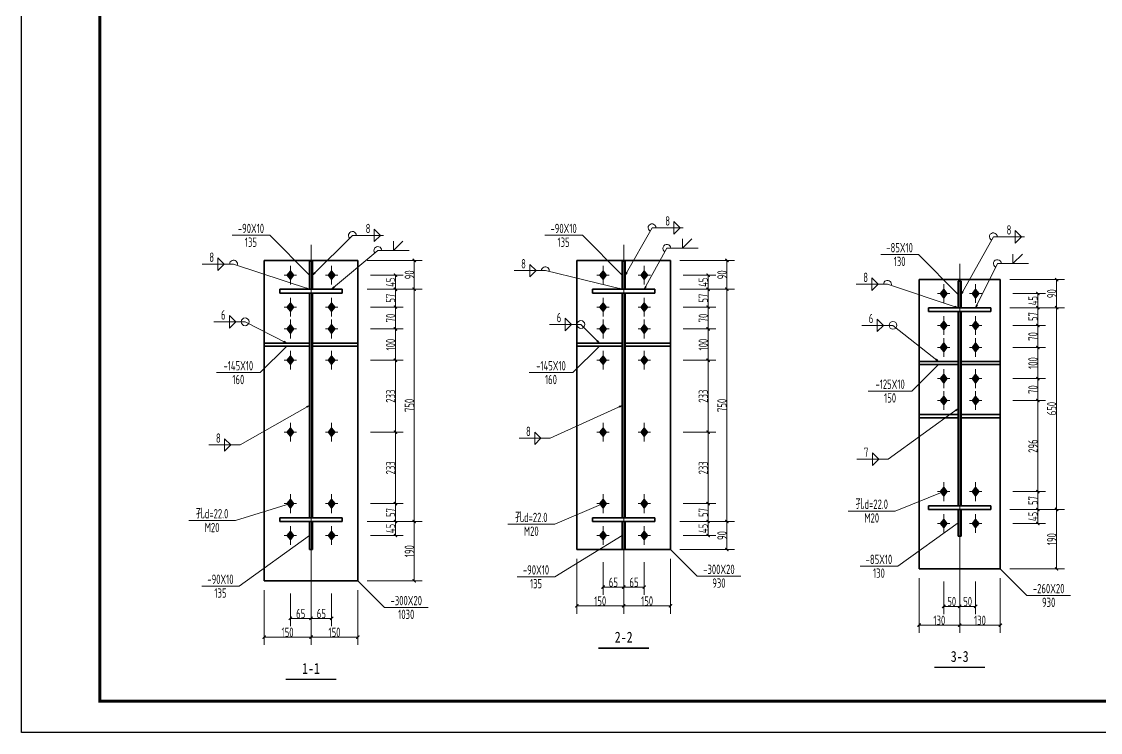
# Model space of a CAD drawing. Extents: x 2303022 to 2899168, y 17226141 to 18257813.
# Drawn here: x 2536210 to 2570717, y 17264101 to 17286835 of the extents above; entities that cross this region are included whole.
import ezdxf
from ezdxf.enums import TextEntityAlignment as Align

# ---------------------------------------------------------------- set-up
doc = ezdxf.new("R2010")
doc.units = 0
doc.header["$LTSCALE"] = 1000
doc.header["$MEASUREMENT"] = 0
doc.linetypes.add('线型6', pattern=[8.75, 5, -1.25, 1.25, -1.25])
for name, color, linetype, lineweight in [('10', 7, 'Continuous', 35), ('20', 2, 'Continuous', 35), ('尺寸标注', 9, 'Continuous', 18), ('焊缝标注', 9, 'Continuous', 18), ('螺栓孔标注', 9, 'Continuous', 18), ('钢板标注', 9, 'Continuous', 18)]:
    doc.layers.add(name, color=color, linetype=linetype, lineweight=lineweight)
doc.layers.add('3T_WOOD', color=21, linetype='Continuous')
doc.layers.add('TK', color=4, linetype='Continuous')
doc.styles.add('FromPkpm', font='Pkpmeng', dxfattribs={"width": 0.7, "bigfont": 'hztxt'})
doc.styles.add('宋体', font='', dxfattribs={"width": 0.8})
doc.styles.get('宋体').set_extended_font_data('SimSun')

# ---------------------------------------------------------------- blocks, each defined once
blk = doc.blocks.new('_ArchTick')
at = {"color": 0, "linetype": 'ByBlock', "const_width": 0.4}
blk.add_lwpolyline([(-0.5, -0.5), (0.5, 0.5)], dxfattribs=at)
blk = doc.blocks.new('GeYuanFrame_52402328', base_point=(20.09, 4.53))
at = {"layer": 'TK'}
blk.add_lwpolyline([(20.09, 4.53), (20.09, 598.53), (1491.09, 598.53), (1491.09, 4.53)], close=True, dxfattribs=at)
at = {"layer": 'TK', "const_width": 1}
blk.add_lwpolyline([(45.09, 588.53), (1481.09, 588.53), (1481.09, 14.53), (45.09, 14.53)], close=True, dxfattribs=at)

msp = doc.modelspace()

# ---------------------------------------------------------------- hatches: boundary and pattern name
at = {"layer": '10'}
for points in [[(2544808, 17278854.5), (2544708, 17278724.5), (2544808, 17278594.5), (2544908, 17278724.5)], [(2546128, 17278854.5), (2546028, 17278724.5), (2546128, 17278594.5), (2546228, 17278724.5)], [(2554808, 17278854.5), (2554708, 17278724.5), (2554808, 17278594.5), (2554908, 17278724.5)], [(2556128, 17278854.5), (2556028, 17278724.5), (2556128, 17278594.5), (2556228, 17278724.5)], [(2565705.2, 17278264.8), (2565605.2, 17278134.8), (2565705.2, 17278004.8), (2565805.2, 17278134.8)], [(2566725.2, 17278264.8), (2566625.2, 17278134.8), (2566725.2, 17278004.8), (2566825.2, 17278134.8)], [(2544808, 17277834.5), (2544708, 17277704.5), (2544808, 17277574.5), (2544908, 17277704.5)], [(2546128, 17277834.5), (2546028, 17277704.5), (2546128, 17277574.5), (2546228, 17277704.5)], [(2554808, 17277834.5), (2554708, 17277704.5), (2554808, 17277574.5), (2554908, 17277704.5)], [(2556128, 17277834.5), (2556028, 17277704.5), (2556128, 17277574.5), (2556228, 17277704.5)], [(2544808, 17277134.5), (2544708, 17277004.5), (2544808, 17276874.5), (2544908, 17277004.5)], [(2546128, 17277134.5), (2546028, 17277004.5), (2546128, 17276874.5), (2546228, 17277004.5)], [(2554808, 17277134.5), (2554708, 17277004.5), (2554808, 17276874.5), (2554908, 17277004.5)], [(2556128, 17277134.5), (2556028, 17277004.5), (2556128, 17276874.5), (2556228, 17277004.5)], [(2565705.2, 17277244.8), (2565605.2, 17277114.8), (2565705.2, 17276984.8), (2565805.2, 17277114.8)], [(2566725.2, 17277244.8), (2566625.2, 17277114.8), (2566725.2, 17276984.8), (2566825.2, 17277114.8)], [(2565705.2, 17276544.8), (2565605.2, 17276414.8), (2565705.2, 17276284.8), (2565805.2, 17276414.8)], [(2566725.2, 17276544.8), (2566625.2, 17276414.8), (2566725.2, 17276284.8), (2566825.2, 17276414.8)], [(2544808, 17276134.5), (2544708, 17276004.5), (2544808, 17275874.5), (2544908, 17276004.5)], [(2546128, 17276134.5), (2546028, 17276004.5), (2546128, 17275874.5), (2546228, 17276004.5)], [(2554808, 17276134.5), (2554708, 17276004.5), (2554808, 17275874.5), (2554908, 17276004.5)], [(2556128, 17276134.5), (2556028, 17276004.5), (2556128, 17275874.5), (2556228, 17276004.5)], [(2565705.2, 17275544.8), (2565605.2, 17275414.8), (2565705.2, 17275284.8), (2565805.2, 17275414.8)], [(2566725.2, 17275544.8), (2566625.2, 17275414.8), (2566725.2, 17275284.8), (2566825.2, 17275414.8)], [(2565705.2, 17274844.8), (2565605.2, 17274714.8), (2565705.2, 17274584.8), (2565805.2, 17274714.8)], [(2566725.2, 17274844.8), (2566625.2, 17274714.8), (2566725.2, 17274584.8), (2566825.2, 17274714.8)], [(2544808, 17273834.5), (2544708, 17273704.5), (2544808, 17273574.5), (2544908, 17273704.5)], [(2546128, 17273834.5), (2546028, 17273704.5), (2546128, 17273574.5), (2546228, 17273704.5)], [(2554808, 17273834.5), (2554708, 17273704.5), (2554808, 17273574.5), (2554908, 17273704.5)], [(2556128, 17273834.5), (2556028, 17273704.5), (2556128, 17273574.5), (2556228, 17273704.5)], [(2565705.2, 17271932.1), (2565605.2, 17271802.1), (2565705.2, 17271672.1), (2565805.2, 17271802.1)], [(2566725.2, 17271932.1), (2566625.2, 17271802.1), (2566725.2, 17271672.1), (2566825.2, 17271802.1)], [(2544808, 17271548.3), (2544708, 17271418.3), (2544808, 17271288.3), (2544908, 17271418.3)], [(2546128, 17271548.3), (2546028, 17271418.3), (2546128, 17271288.3), (2546228, 17271418.3)], [(2554808, 17271548.3), (2554708, 17271418.3), (2554808, 17271288.3), (2554908, 17271418.3)], [(2556128, 17271548.3), (2556028, 17271418.3), (2556128, 17271288.3), (2556228, 17271418.3)], [(2565705.2, 17270912.1), (2565605.2, 17270782.1), (2565705.2, 17270652.1), (2565805.2, 17270782.1)], [(2566725.2, 17270912.1), (2566625.2, 17270782.1), (2566725.2, 17270652.1), (2566825.2, 17270782.1)], [(2544808, 17270528.3), (2544708, 17270398.3), (2544808, 17270268.3), (2544908, 17270398.3)], [(2546128, 17270528.3), (2546028, 17270398.3), (2546128, 17270268.3), (2546228, 17270398.3)], [(2554808, 17270528.3), (2554708, 17270398.3), (2554808, 17270268.3), (2554908, 17270398.3)], [(2556128, 17270528.3), (2556028, 17270398.3), (2556128, 17270268.3), (2556228, 17270398.3)]]:
    msp.add_hatch(color=1, dxfattribs=at).paths.add_polyline_path(points)
at = {"layer": '焊缝标注'}
for points in [[(2545518, 17278724.5), (2545599.3, 17278784.6), (2545578.1, 17278805.8)], [(2555518, 17278724.5), (2555580.2, 17278804.2), (2555554.1, 17278819)], [(2556128, 17278274.5), (2556189.3, 17278355), (2556163, 17278369.4)], [(2545418, 17278274.5), (2545327.8, 17278320.2), (2545318.4, 17278291.7)], [(2546128, 17278274.5), (2546214.2, 17278327.4), (2546194.9, 17278350.4)], [(2555418, 17278274.5), (2555324.3, 17278312.7), (2555317.3, 17278283.5)], [(2566265.2, 17278109.8), (2566327, 17278189.8), (2566300.8, 17278204.4)], [(2566165.2, 17277684.8), (2566075.1, 17277730.5), (2566065.6, 17277702)], [(2566725.2, 17277684.8), (2566782.9, 17277767.9), (2566756, 17277781.1)], [(2554693, 17276554.5), (2554633, 17276635.9), (2554611.8, 17276614.7)], [(2544693, 17276554.5), (2544610.7, 17276613.3), (2544597.1, 17276586.6)], [(2565540.2, 17275964.8), (2565471.1, 17276038.6), (2565452.5, 17276015)], [(2545418, 17274561.4), (2545323.8, 17274524.8), (2545338.7, 17274498.7)], [(2555418, 17274561.4), (2555320.8, 17274533.4), (2555333.3, 17274506.1)], [(2566165.2, 17274458.4), (2566075.4, 17274412.1), (2566092.9, 17274387.8)]]:
    msp.add_hatch(color=256, dxfattribs=at).paths.add_polyline_path(points)

# ---------------------------------------------------------------- linework, layer by layer
at = {"layer": '10', "linetype": '线型6', "lineweight": 18, "ltscale": 100}
for p, q in [((2545468, 17268448.3), (2545468, 17279698.3)), ((2555468, 17269448.3), (2555468, 17279698.3)), ((2566215.2, 17268832.1), (2566215.2, 17279082.1))]:
    msp.add_line(p, q, dxfattribs=at)
at = {"layer": '10', "color": 9, "lineweight": 18, "ltscale": 100}
for p, q in [((2545008, 17278724.5), (2544608, 17278724.5)), ((2544808, 17279024.5), (2544808, 17278424.5)), ((2546328, 17278724.5), (2545928, 17278724.5)), ((2546128, 17279024.5), (2546128, 17278424.5)), ((2555008, 17278724.5), (2554608, 17278724.5)), ((2554808, 17279024.5), (2554808, 17278424.5)), ((2556328, 17278724.5), (2555928, 17278724.5)), ((2556128, 17279024.5), (2556128, 17278424.5)), ((2565705.2, 17278434.8), (2565705.2, 17277834.8)), ((2566725.2, 17278434.8), (2566725.2, 17277834.8)), ((2565905.2, 17278134.8), (2565505.2, 17278134.8)), ((2566925.2, 17278134.8), (2566525.2, 17278134.8)), ((2545008, 17277704.5), (2544608, 17277704.5)), ((2544808, 17278004.5), (2544808, 17277404.5)), ((2546328, 17277704.5), (2545928, 17277704.5)), ((2546128, 17278004.5), (2546128, 17277404.5)), ((2555008, 17277704.5), (2554608, 17277704.5)), ((2554808, 17278004.5), (2554808, 17277404.5)), ((2556328, 17277704.5), (2555928, 17277704.5)), ((2556128, 17278004.5), (2556128, 17277404.5)), ((2565705.2, 17277414.8), (2565705.2, 17276814.8)), ((2566725.2, 17277414.8), (2566725.2, 17276814.8)), ((2545008, 17277004.5), (2544608, 17277004.5)), ((2544808, 17277304.5), (2544808, 17276704.5)), ((2546328, 17277004.5), (2545928, 17277004.5)), ((2546128, 17277304.5), (2546128, 17276704.5)), ((2555008, 17277004.5), (2554608, 17277004.5)), ((2554808, 17277304.5), (2554808, 17276704.5)), ((2556328, 17277004.5), (2555928, 17277004.5)), ((2556128, 17277304.5), (2556128, 17276704.5)), ((2565905.2, 17277114.8), (2565505.2, 17277114.8)), ((2566925.2, 17277114.8), (2566525.2, 17277114.8)), ((2565705.2, 17276714.8), (2565705.2, 17276114.8)), ((2566725.2, 17276714.8), (2566725.2, 17276114.8)), ((2544808, 17276304.5), (2544808, 17275704.5)), ((2546128, 17276304.5), (2546128, 17275704.5)), ((2554808, 17276304.5), (2554808, 17275704.5)), ((2556128, 17276304.5), (2556128, 17275704.5)), ((2565905.2, 17276414.8), (2565505.2, 17276414.8)), ((2566925.2, 17276414.8), (2566525.2, 17276414.8)), ((2545008, 17276004.5), (2544608, 17276004.5)), ((2546328, 17276004.5), (2545928, 17276004.5)), ((2555008, 17276004.5), (2554608, 17276004.5)), ((2556328, 17276004.5), (2555928, 17276004.5)), ((2565705.2, 17275714.8), (2565705.2, 17275114.8)), ((2566725.2, 17275714.8), (2566725.2, 17275114.8)), ((2565905.2, 17275414.8), (2565505.2, 17275414.8)), ((2566925.2, 17275414.8), (2566525.2, 17275414.8)), ((2565705.2, 17275014.8), (2565705.2, 17274414.8)), ((2566725.2, 17275014.8), (2566725.2, 17274414.8)), ((2565905.2, 17274714.8), (2565505.2, 17274714.8)), ((2566925.2, 17274714.8), (2566525.2, 17274714.8)), ((2544808, 17274004.5), (2544808, 17273404.5)), ((2546128, 17274004.5), (2546128, 17273404.5)), ((2554808, 17274004.5), (2554808, 17273404.5)), ((2556128, 17274004.5), (2556128, 17273404.5)), ((2545008, 17273704.5), (2544608, 17273704.5)), ((2546328, 17273704.5), (2545928, 17273704.5)), ((2555008, 17273704.5), (2554608, 17273704.5)), ((2556328, 17273704.5), (2555928, 17273704.5)), ((2565905.2, 17271802.1), (2565505.2, 17271802.1)), ((2565705.2, 17272102.1), (2565705.2, 17271502.1)), ((2566925.2, 17271802.1), (2566525.2, 17271802.1)), ((2566725.2, 17272102.1), (2566725.2, 17271502.1)), ((2544808, 17271718.3), (2544808, 17271118.3)), ((2546128, 17271718.3), (2546128, 17271118.3)), ((2554808, 17271718.3), (2554808, 17271118.3)), ((2556128, 17271718.3), (2556128, 17271118.3)), ((2545008, 17271418.3), (2544608, 17271418.3)), ((2546328, 17271418.3), (2545928, 17271418.3)), ((2555008, 17271418.3), (2554608, 17271418.3)), ((2556328, 17271418.3), (2555928, 17271418.3)), ((2565905.2, 17270782.1), (2565505.2, 17270782.1)), ((2565705.2, 17271082.1), (2565705.2, 17270482.1)), ((2566925.2, 17270782.1), (2566525.2, 17270782.1)), ((2566725.2, 17271082.1), (2566725.2, 17270482.1)), ((2544808, 17270698.3), (2544808, 17270098.3)), ((2546128, 17270698.3), (2546128, 17270098.3)), ((2554808, 17270698.3), (2554808, 17270098.3)), ((2556128, 17270698.3), (2556128, 17270098.3)), ((2545008, 17270398.3), (2544608, 17270398.3)), ((2546328, 17270398.3), (2545928, 17270398.3)), ((2555008, 17270398.3), (2554608, 17270398.3)), ((2556328, 17270398.3), (2555928, 17270398.3))]:
    msp.add_line(p, q, dxfattribs=at)
at = {"layer": '10', "color": 3, "lineweight": 35, "ltscale": 100}
for p, q in [((2546468, 17278274.5), (2544468, 17278274.5)), ((2544468, 17278274.5), (2544468, 17278154.5)), ((2544468, 17278154.5), (2546468, 17278154.5)), ((2545418, 17270968.3), (2545418, 17278154.5)), ((2545518, 17270968.3), (2545518, 17278154.5)), ((2546468, 17278154.5), (2546468, 17278274.5)), ((2556468, 17278274.5), (2554468, 17278274.5)), ((2554468, 17278274.5), (2554468, 17278154.5)), ((2554468, 17278154.5), (2556468, 17278154.5)), ((2555418, 17270968.3), (2555418, 17278154.5)), ((2555518, 17270968.3), (2555518, 17278154.5)), ((2556468, 17278154.5), (2556468, 17278274.5)), ((2567215.2, 17277684.8), (2565215.2, 17277684.8)), ((2565215.2, 17277684.8), (2565215.2, 17277564.8)), ((2567215.2, 17277564.8), (2567215.2, 17277684.8)), ((2565215.2, 17277564.8), (2567215.2, 17277564.8)), ((2566165.2, 17271352.1), (2566165.2, 17277564.8)), ((2566265.2, 17271352.1), (2566265.2, 17277564.8)), ((2567215.2, 17271352.1), (2565215.2, 17271352.1)), ((2565215.2, 17271352.1), (2565215.2, 17271232.1)), ((2565215.2, 17271232.1), (2567215.2, 17271232.1)), ((2567215.2, 17271232.1), (2567215.2, 17271352.1)), ((2546468, 17270968.3), (2544468, 17270968.3)), ((2544468, 17270968.3), (2544468, 17270848.3)), ((2544468, 17270848.3), (2546468, 17270848.3)), ((2546468, 17270848.3), (2546468, 17270968.3)), ((2556468, 17270968.3), (2554468, 17270968.3)), ((2554468, 17270968.3), (2554468, 17270848.3)), ((2554468, 17270848.3), (2556468, 17270848.3)), ((2556468, 17270848.3), (2556468, 17270968.3))]:
    msp.add_line(p, q, dxfattribs=at)
at = {"layer": '10', "color": 1, "linetype": 'Continuous'}
for points in [[(2544808, 17278854.5), (2544708, 17278724.5), (2544808, 17278594.5), (2544908, 17278724.5)], [(2546128, 17278854.5), (2546028, 17278724.5), (2546128, 17278594.5), (2546228, 17278724.5)], [(2554808, 17278854.5), (2554708, 17278724.5), (2554808, 17278594.5), (2554908, 17278724.5)], [(2556128, 17278854.5), (2556028, 17278724.5), (2556128, 17278594.5), (2556228, 17278724.5)], [(2565705.2, 17278264.8), (2565605.2, 17278134.8), (2565705.2, 17278004.8), (2565805.2, 17278134.8)], [(2566725.2, 17278264.8), (2566625.2, 17278134.8), (2566725.2, 17278004.8), (2566825.2, 17278134.8)], [(2544808, 17277834.5), (2544708, 17277704.5), (2544808, 17277574.5), (2544908, 17277704.5)], [(2546128, 17277834.5), (2546028, 17277704.5), (2546128, 17277574.5), (2546228, 17277704.5)], [(2554808, 17277834.5), (2554708, 17277704.5), (2554808, 17277574.5), (2554908, 17277704.5)], [(2556128, 17277834.5), (2556028, 17277704.5), (2556128, 17277574.5), (2556228, 17277704.5)], [(2544808, 17277134.5), (2544708, 17277004.5), (2544808, 17276874.5), (2544908, 17277004.5)], [(2546128, 17277134.5), (2546028, 17277004.5), (2546128, 17276874.5), (2546228, 17277004.5)], [(2554808, 17277134.5), (2554708, 17277004.5), (2554808, 17276874.5), (2554908, 17277004.5)], [(2556128, 17277134.5), (2556028, 17277004.5), (2556128, 17276874.5), (2556228, 17277004.5)], [(2565705.2, 17277244.8), (2565605.2, 17277114.8), (2565705.2, 17276984.8), (2565805.2, 17277114.8)], [(2566725.2, 17277244.8), (2566625.2, 17277114.8), (2566725.2, 17276984.8), (2566825.2, 17277114.8)], [(2565705.2, 17276544.8), (2565605.2, 17276414.8), (2565705.2, 17276284.8), (2565805.2, 17276414.8)], [(2566725.2, 17276544.8), (2566625.2, 17276414.8), (2566725.2, 17276284.8), (2566825.2, 17276414.8)], [(2544808, 17276134.5), (2544708, 17276004.5), (2544808, 17275874.5), (2544908, 17276004.5)], [(2546128, 17276134.5), (2546028, 17276004.5), (2546128, 17275874.5), (2546228, 17276004.5)], [(2554808, 17276134.5), (2554708, 17276004.5), (2554808, 17275874.5), (2554908, 17276004.5)], [(2556128, 17276134.5), (2556028, 17276004.5), (2556128, 17275874.5), (2556228, 17276004.5)], [(2565705.2, 17275544.8), (2565605.2, 17275414.8), (2565705.2, 17275284.8), (2565805.2, 17275414.8)], [(2566725.2, 17275544.8), (2566625.2, 17275414.8), (2566725.2, 17275284.8), (2566825.2, 17275414.8)], [(2565705.2, 17274844.8), (2565605.2, 17274714.8), (2565705.2, 17274584.8), (2565805.2, 17274714.8)], [(2566725.2, 17274844.8), (2566625.2, 17274714.8), (2566725.2, 17274584.8), (2566825.2, 17274714.8)], [(2544808, 17273834.5), (2544708, 17273704.5), (2544808, 17273574.5), (2544908, 17273704.5)], [(2546128, 17273834.5), (2546028, 17273704.5), (2546128, 17273574.5), (2546228, 17273704.5)], [(2554808, 17273834.5), (2554708, 17273704.5), (2554808, 17273574.5), (2554908, 17273704.5)], [(2556128, 17273834.5), (2556028, 17273704.5), (2556128, 17273574.5), (2556228, 17273704.5)], [(2565705.2, 17271932.1), (2565605.2, 17271802.1), (2565705.2, 17271672.1), (2565805.2, 17271802.1)], [(2566725.2, 17271932.1), (2566625.2, 17271802.1), (2566725.2, 17271672.1), (2566825.2, 17271802.1)], [(2544808, 17271548.3), (2544708, 17271418.3), (2544808, 17271288.3), (2544908, 17271418.3)], [(2546128, 17271548.3), (2546028, 17271418.3), (2546128, 17271288.3), (2546228, 17271418.3)], [(2554808, 17271548.3), (2554708, 17271418.3), (2554808, 17271288.3), (2554908, 17271418.3)], [(2556128, 17271548.3), (2556028, 17271418.3), (2556128, 17271288.3), (2556228, 17271418.3)], [(2565705.2, 17270912.1), (2565605.2, 17270782.1), (2565705.2, 17270652.1), (2565805.2, 17270782.1)], [(2566725.2, 17270912.1), (2566625.2, 17270782.1), (2566725.2, 17270652.1), (2566825.2, 17270782.1)], [(2544808, 17270528.3), (2544708, 17270398.3), (2544808, 17270268.3), (2544908, 17270398.3)], [(2546128, 17270528.3), (2546028, 17270398.3), (2546128, 17270268.3), (2546228, 17270398.3)], [(2554808, 17270528.3), (2554708, 17270398.3), (2554808, 17270268.3), (2554908, 17270398.3)], [(2556128, 17270528.3), (2556028, 17270398.3), (2556128, 17270268.3), (2556228, 17270398.3)]]:
    msp.add_lwpolyline(points, close=True, dxfattribs=at)
at = {"layer": '10', "lineweight": 35, "ltscale": 100, "const_width": 50}
for points in [[(2554658, 17266798.3), (2556278, 17266798.3)], [(2565405.2, 17266182.1), (2567025.2, 17266182.1)], [(2544658, 17265798.3), (2546278, 17265798.3)]]:
    msp.add_lwpolyline(points, dxfattribs=at)
at = {"layer": '20', "lineweight": 35, "ltscale": 100}
for p, q in [((2546968, 17279198.3), (2543968, 17279198.3)), ((2543968, 17279198.3), (2543968, 17268948.3)), ((2545518, 17279174.5), (2545418, 17279174.5)), ((2545418, 17279174.5), (2545418, 17278274.5)), ((2545518, 17278274.5), (2545518, 17279174.5)), ((2546968, 17268948.3), (2546968, 17279198.3)), ((2556968, 17279198.3), (2553968, 17279198.3)), ((2553968, 17279198.3), (2553968, 17269948.3)), ((2555518, 17279174.5), (2555418, 17279174.5)), ((2555418, 17279174.5), (2555418, 17278274.5)), ((2555518, 17278274.5), (2555518, 17279174.5)), ((2556968, 17269948.3), (2556968, 17279198.3)), ((2567515.2, 17278582.1), (2564915.2, 17278582.1)), ((2564915.2, 17278582.1), (2564915.2, 17269332.1)), ((2566265.2, 17278534.8), (2566165.2, 17278534.8)), ((2566165.2, 17278534.8), (2566165.2, 17277684.8)), ((2566265.2, 17277684.8), (2566265.2, 17278534.8)), ((2567515.2, 17269332.1), (2567515.2, 17278582.1)), ((2545418, 17278274.5), (2545518, 17278274.5)), ((2555418, 17278274.5), (2555518, 17278274.5)), ((2566165.2, 17277684.8), (2566265.2, 17277684.8)), ((2545418, 17276554.5), (2543968, 17276554.5)), ((2543968, 17276554.5), (2543968, 17276454.5)), ((2543968, 17276454.5), (2545418, 17276454.5)), ((2545418, 17276454.5), (2545418, 17276554.5)), ((2545518, 17276554.5), (2546968, 17276554.5)), ((2545518, 17276454.5), (2545518, 17276554.5)), ((2546968, 17276454.5), (2545518, 17276454.5)), ((2546968, 17276554.5), (2546968, 17276454.5)), ((2555418, 17276554.5), (2553968, 17276554.5)), ((2553968, 17276554.5), (2553968, 17276454.5)), ((2553968, 17276454.5), (2555418, 17276454.5)), ((2555418, 17276454.5), (2555418, 17276554.5)), ((2555518, 17276554.5), (2556968, 17276554.5)), ((2555518, 17276454.5), (2555518, 17276554.5)), ((2556968, 17276454.5), (2555518, 17276454.5)), ((2556968, 17276554.5), (2556968, 17276454.5)), ((2566165.2, 17275964.8), (2564915.2, 17275964.8)), ((2564915.2, 17275964.8), (2564915.2, 17275864.8)), ((2566165.2, 17275864.8), (2566165.2, 17275964.8)), ((2566265.2, 17275964.8), (2567515.2, 17275964.8)), ((2566265.2, 17275864.8), (2566265.2, 17275964.8)), ((2567515.2, 17275964.8), (2567515.2, 17275864.8)), ((2564915.2, 17275864.8), (2566165.2, 17275864.8)), ((2567515.2, 17275864.8), (2566265.2, 17275864.8)), ((2566165.2, 17274264.8), (2564915.2, 17274264.8)), ((2564915.2, 17274264.8), (2564915.2, 17274164.8)), ((2566165.2, 17274164.8), (2566165.2, 17274264.8)), ((2566265.2, 17274264.8), (2567515.2, 17274264.8)), ((2566265.2, 17274164.8), (2566265.2, 17274264.8)), ((2567515.2, 17274264.8), (2567515.2, 17274164.8)), ((2564915.2, 17274164.8), (2566165.2, 17274164.8)), ((2567515.2, 17274164.8), (2566265.2, 17274164.8)), ((2566165.2, 17271232.1), (2566265.2, 17271232.1)), ((2566165.2, 17270382.1), (2566165.2, 17271232.1)), ((2566265.2, 17271232.1), (2566265.2, 17270382.1)), ((2545418, 17270848.3), (2545518, 17270848.3)), ((2545418, 17269948.3), (2545418, 17270848.3)), ((2545518, 17270848.3), (2545518, 17269948.3)), ((2555418, 17270848.3), (2555518, 17270848.3)), ((2555418, 17269948.3), (2555418, 17270848.3)), ((2555518, 17270848.3), (2555518, 17269948.3)), ((2566265.2, 17270382.1), (2566165.2, 17270382.1)), ((2545518, 17269948.3), (2545418, 17269948.3)), ((2553968, 17269948.3), (2556968, 17269948.3)), ((2555518, 17269948.3), (2555418, 17269948.3)), ((2564915.2, 17269332.1), (2567515.2, 17269332.1)), ((2543968, 17268948.3), (2546968, 17268948.3))]:
    msp.add_line(p, q, dxfattribs=at)
at = {"layer": '尺寸标注', "linetype": 'Continuous', "lineweight": 18}
for p, q in [((2547268, 17279198.3), (2549018, 17279198.3)), ((2548768, 17278274.5), (2548768, 17279198.3)), ((2557268, 17279198.3), (2559018, 17279198.3)), ((2558768, 17278274.5), (2558768, 17279198.3)), ((2547368, 17278724.5), (2548418, 17278724.5)), ((2548168, 17278274.5), (2548168, 17278724.5)), ((2557368, 17278724.5), (2558418, 17278724.5)), ((2558168, 17278274.5), (2558168, 17278724.5)), ((2567815.2, 17278582.1), (2569565.2, 17278582.1)), ((2569315.2, 17277684.8), (2569315.2, 17278582.1)), ((2547268, 17278274.5), (2549018, 17278274.5)), ((2547268, 17278274.5), (2549018, 17278274.5)), ((2547368, 17278274.5), (2548418, 17278274.5)), ((2547368, 17278274.5), (2548418, 17278274.5)), ((2548168, 17277704.5), (2548168, 17278274.5)), ((2548768, 17270848.3), (2548768, 17278274.5)), ((2557268, 17278274.5), (2559018, 17278274.5)), ((2557268, 17278274.5), (2559018, 17278274.5)), ((2557368, 17278274.5), (2558418, 17278274.5)), ((2557368, 17278274.5), (2558418, 17278274.5)), ((2558168, 17277704.5), (2558168, 17278274.5)), ((2558768, 17270848.3), (2558768, 17278274.5)), ((2567915.2, 17278134.8), (2568965.2, 17278134.8)), ((2568715.2, 17277684.8), (2568715.2, 17278134.8)), ((2547368, 17277704.5), (2548418, 17277704.5)), ((2547368, 17277704.5), (2548418, 17277704.5)), ((2548168, 17277004.5), (2548168, 17277704.5)), ((2557368, 17277704.5), (2558418, 17277704.5)), ((2557368, 17277704.5), (2558418, 17277704.5)), ((2558168, 17277004.5), (2558168, 17277704.5)), ((2567815.2, 17277684.8), (2569565.2, 17277684.8)), ((2567815.2, 17277684.8), (2569565.2, 17277684.8)), ((2567915.2, 17277684.8), (2568965.2, 17277684.8)), ((2567915.2, 17277684.8), (2568965.2, 17277684.8)), ((2568715.2, 17277114.8), (2568715.2, 17277684.8)), ((2569315.2, 17271232.1), (2569315.2, 17277684.8)), ((2547368, 17277004.5), (2548418, 17277004.5)), ((2547368, 17277004.5), (2548418, 17277004.5)), ((2548168, 17276004.5), (2548168, 17277004.5)), ((2557368, 17277004.5), (2558418, 17277004.5)), ((2557368, 17277004.5), (2558418, 17277004.5)), ((2558168, 17276004.5), (2558168, 17277004.5)), ((2567915.2, 17277114.8), (2568965.2, 17277114.8)), ((2567915.2, 17277114.8), (2568965.2, 17277114.8)), ((2568715.2, 17276414.8), (2568715.2, 17277114.8)), ((2567915.2, 17276414.8), (2568965.2, 17276414.8)), ((2567915.2, 17276414.8), (2568965.2, 17276414.8)), ((2568715.2, 17275414.8), (2568715.2, 17276414.8)), ((2547368, 17276004.5), (2548418, 17276004.5)), ((2547368, 17276004.5), (2548418, 17276004.5)), ((2548168, 17273704.5), (2548168, 17276004.5)), ((2557368, 17276004.5), (2558418, 17276004.5)), ((2557368, 17276004.5), (2558418, 17276004.5)), ((2558168, 17273704.5), (2558168, 17276004.5)), ((2567915.2, 17275414.8), (2568965.2, 17275414.8)), ((2567915.2, 17275414.8), (2568965.2, 17275414.8)), ((2568715.2, 17274714.8), (2568715.2, 17275414.8)), ((2567915.2, 17274714.8), (2568965.2, 17274714.8)), ((2567915.2, 17274714.8), (2568965.2, 17274714.8)), ((2568715.2, 17271802.1), (2568715.2, 17274714.8)), ((2547368, 17273704.5), (2548418, 17273704.5)), ((2547368, 17273704.5), (2548418, 17273704.5)), ((2548168, 17271418.3), (2548168, 17273704.5)), ((2557368, 17273704.5), (2558418, 17273704.5)), ((2557368, 17273704.5), (2558418, 17273704.5)), ((2558168, 17271418.3), (2558168, 17273704.5)), ((2567915.2, 17271802.1), (2568965.2, 17271802.1)), ((2567915.2, 17271802.1), (2568965.2, 17271802.1)), ((2568715.2, 17271232.1), (2568715.2, 17271802.1)), ((2547368, 17271418.3), (2548418, 17271418.3)), ((2547368, 17271418.3), (2548418, 17271418.3)), ((2548168, 17270848.3), (2548168, 17271418.3)), ((2557368, 17271418.3), (2558418, 17271418.3)), ((2557368, 17271418.3), (2558418, 17271418.3)), ((2558168, 17270848.3), (2558168, 17271418.3)), ((2567815.2, 17271232.1), (2569565.2, 17271232.1)), ((2567815.2, 17271232.1), (2569565.2, 17271232.1)), ((2567915.2, 17271232.1), (2568965.2, 17271232.1)), ((2567915.2, 17271232.1), (2568965.2, 17271232.1)), ((2568715.2, 17271232.1), (2568715.2, 17270782.1)), ((2569315.2, 17269332.1), (2569315.2, 17271232.1)), ((2547268, 17270848.3), (2549018, 17270848.3)), ((2547268, 17270848.3), (2549018, 17270848.3)), ((2547368, 17270848.3), (2548418, 17270848.3)), ((2547368, 17270848.3), (2548418, 17270848.3)), ((2548168, 17270848.3), (2548168, 17270398.3)), ((2548768, 17268948.3), (2548768, 17270848.3)), ((2557268, 17270848.3), (2559018, 17270848.3)), ((2557268, 17270848.3), (2559018, 17270848.3)), ((2557368, 17270848.3), (2558418, 17270848.3)), ((2557368, 17270848.3), (2558418, 17270848.3)), ((2558168, 17270848.3), (2558168, 17270398.3)), ((2558768, 17269948.3), (2558768, 17270848.3)), ((2567915.2, 17270782.1), (2568965.2, 17270782.1)), ((2547368, 17270398.3), (2548418, 17270398.3)), ((2557368, 17270398.3), (2558418, 17270398.3)), ((2557268, 17269948.3), (2559018, 17269948.3)), ((2553968, 17269648.3), (2553968, 17267898.3)), ((2554808, 17269548.3), (2554808, 17268498.3)), ((2555468, 17269648.3), (2555468, 17267898.3)), ((2555468, 17269648.3), (2555468, 17267898.3)), ((2555468, 17269548.3), (2555468, 17268498.3)), ((2555468, 17269548.3), (2555468, 17268498.3)), ((2556128, 17269548.3), (2556128, 17268498.3)), ((2556968, 17269648.3), (2556968, 17267898.3)), ((2567815.2, 17269332.1), (2569565.2, 17269332.1)), ((2547268, 17268948.3), (2549018, 17268948.3)), ((2554808, 17268748.3), (2555468, 17268748.3)), ((2555468, 17268748.3), (2556128, 17268748.3)), ((2564915.2, 17269032.1), (2564915.2, 17267282.1)), ((2565705.2, 17268932.1), (2565705.2, 17267882.1)), ((2566215.2, 17269032.1), (2566215.2, 17267282.1)), ((2566215.2, 17269032.1), (2566215.2, 17267282.1)), ((2566215.2, 17268932.1), (2566215.2, 17267882.1)), ((2566215.2, 17268932.1), (2566215.2, 17267882.1)), ((2566725.2, 17268932.1), (2566725.2, 17267882.1)), ((2567515.2, 17269032.1), (2567515.2, 17267282.1)), ((2543968, 17268648.3), (2543968, 17266898.3)), ((2544808, 17268548.3), (2544808, 17267498.3)), ((2545468, 17268648.3), (2545468, 17266898.3)), ((2545468, 17268648.3), (2545468, 17266898.3)), ((2545468, 17268548.3), (2545468, 17267498.3)), ((2545468, 17268548.3), (2545468, 17267498.3)), ((2546128, 17268548.3), (2546128, 17267498.3)), ((2546968, 17268648.3), (2546968, 17266898.3)), ((2553968, 17268148.3), (2555468, 17268148.3)), ((2555468, 17268148.3), (2556968, 17268148.3)), ((2565705.2, 17268132.1), (2566215.2, 17268132.1)), ((2566215.2, 17268132.1), (2566725.2, 17268132.1)), ((2544808, 17267748.3), (2545468, 17267748.3)), ((2545468, 17267748.3), (2546128, 17267748.3)), ((2564915.2, 17267532.1), (2566215.2, 17267532.1)), ((2566215.2, 17267532.1), (2567515.2, 17267532.1)), ((2543968, 17267148.3), (2545468, 17267148.3)), ((2545468, 17267148.3), (2546968, 17267148.3))]:
    msp.add_line(p, q, dxfattribs=at)
at = {"layer": '焊缝标注', "lineweight": 18, "ltscale": 100}
for p, q in [((2557074.2, 17280440.5), (2557274.2, 17280240.5)), ((2557074.2, 17280240.5), (2557074.2, 17280440.5)), ((2547491.3, 17280196.8), (2547691.3, 17279996.8)), ((2547491.3, 17279996.8), (2547491.3, 17280196.8)), ((2555518, 17278724.5), (2556374.2, 17280240.5)), ((2556374.2, 17280240.5), (2557374.2, 17280240.5)), ((2557074.2, 17280040.5), (2557274.2, 17280240.5)), ((2557074.2, 17280240.5), (2557074.2, 17280040.5)), ((2567991.7, 17280152.6), (2568191.7, 17279952.6)), ((2567991.7, 17279952.6), (2567991.7, 17280152.6)), ((2545518, 17278724.5), (2546791.3, 17279996.8)), ((2546791.3, 17279996.8), (2547791.3, 17279996.8)), ((2547491.3, 17279796.8), (2547691.3, 17279996.8)), ((2547491.3, 17279996.8), (2547491.3, 17279796.8)), ((2548103.2, 17279515.4), (2548103.2, 17279815.4)), ((2548103.2, 17279515.4), (2548403.2, 17279815.4)), ((2557346.7, 17279584.3), (2557346.7, 17279884.3)), ((2557346.7, 17279584.3), (2557646.7, 17279884.3)), ((2566265.2, 17278109.8), (2567291.7, 17279952.6)), ((2567291.7, 17279952.6), (2568291.7, 17279952.6)), ((2567991.7, 17279752.6), (2568191.7, 17279952.6)), ((2567991.7, 17279952.6), (2567991.7, 17279752.6)), ((2546128, 17278274.5), (2547603.2, 17279515.4)), ((2547603.2, 17279515.4), (2548603.2, 17279515.4)), ((2556128, 17278274.5), (2556846.7, 17279584.3)), ((2556846.7, 17279584.3), (2557846.7, 17279584.3)), ((2567920.5, 17279097), (2567920.5, 17279397)), ((2567920.5, 17279097), (2568220.5, 17279397)), ((2542991.2, 17279078.5), (2541991.2, 17279078.5)), ((2542691.2, 17279078.5), (2542491.2, 17279278.5)), ((2542491.2, 17279078.5), (2542491.2, 17279278.5)), ((2542691.2, 17279078.5), (2542491.2, 17278878.5)), ((2542491.2, 17279078.5), (2542491.2, 17278878.5)), ((2545418, 17278274.5), (2542991.2, 17279078.5)), ((2552664, 17278868.8), (2552464, 17279068.8)), ((2552464, 17278868.8), (2552464, 17279068.8)), ((2566725.2, 17277684.8), (2567420.5, 17279097)), ((2567420.5, 17279097), (2568420.5, 17279097)), ((2552964, 17278868.8), (2551964, 17278868.8)), ((2552664, 17278868.8), (2552464, 17278668.8)), ((2552464, 17278868.8), (2552464, 17278668.8)), ((2555418, 17278274.5), (2552964, 17278868.8)), ((2563906, 17278434.6), (2562906, 17278434.6)), ((2563606, 17278434.6), (2563406, 17278634.6)), ((2563406, 17278434.6), (2563406, 17278634.6)), ((2563606, 17278434.6), (2563406, 17278234.6)), ((2563406, 17278434.6), (2563406, 17278234.6)), ((2566165.2, 17277684.8), (2563906, 17278434.6)), ((2543060.2, 17277233.7), (2542860.2, 17277433.7)), ((2542860.2, 17277233.7), (2542860.2, 17277433.7)), ((2553799.7, 17277149.2), (2553599.7, 17277349.2)), ((2553599.7, 17277149.2), (2553599.7, 17277349.2)), ((2543360.2, 17277233.7), (2542360.2, 17277233.7)), ((2543060.2, 17277233.7), (2542860.2, 17277033.7)), ((2542860.2, 17277233.7), (2542860.2, 17277033.7)), ((2544693, 17276554.5), (2543360.2, 17277233.7)), ((2554099.7, 17277149.2), (2553099.7, 17277149.2)), ((2553799.7, 17277149.2), (2553599.7, 17276949.2)), ((2553599.7, 17277149.2), (2553599.7, 17276949.2)), ((2554693, 17276554.5), (2554099.7, 17277149.2)), ((2564080.8, 17277118.9), (2563080.8, 17277118.9)), ((2563780.8, 17277118.9), (2563580.8, 17277318.9)), ((2563580.8, 17277118.9), (2563580.8, 17277318.9)), ((2563780.8, 17277118.9), (2563580.8, 17276918.9)), ((2563580.8, 17277118.9), (2563580.8, 17276918.9)), ((2565540.2, 17275964.8), (2564080.8, 17277118.9)), ((2545418, 17274561.4), (2543203.4, 17273293.6)), ((2555418, 17274561.4), (2553121.3, 17273508.6)), ((2566165.2, 17274458.4), (2563924.3, 17272840.8)), ((2552821.3, 17273508.6), (2552621.3, 17273708.6)), ((2552621.3, 17273508.6), (2552621.3, 17273708.6)), ((2543203.4, 17273293.6), (2542203.4, 17273293.6)), ((2542903.4, 17273293.6), (2542703.4, 17273493.6)), ((2542703.4, 17273293.6), (2542703.4, 17273493.6)), ((2542903.4, 17273293.6), (2542703.4, 17273093.6)), ((2542703.4, 17273293.6), (2542703.4, 17273093.6)), ((2553121.3, 17273508.6), (2552121.3, 17273508.6)), ((2552821.3, 17273508.6), (2552621.3, 17273308.6)), ((2552621.3, 17273508.6), (2552621.3, 17273308.6)), ((2563924.3, 17272840.8), (2562924.3, 17272840.8)), ((2563624.3, 17272840.8), (2563424.3, 17273040.8)), ((2563424.3, 17272840.8), (2563424.3, 17273040.8)), ((2563624.3, 17272840.8), (2563424.3, 17272640.8)), ((2563424.3, 17272840.8), (2563424.3, 17272640.8))]:
    msp.add_line(p, q, dxfattribs=at)
at = {"layer": '焊缝标注', "linetype": 'Continuous'}
for points in [[(2545518, 17278724.5), (2545599.3, 17278784.6), (2545578.1, 17278805.8)], [(2555518, 17278724.5), (2555580.2, 17278804.2), (2555554.1, 17278819)], [(2556128, 17278274.5), (2556189.3, 17278355), (2556163, 17278369.4)], [(2545418, 17278274.5), (2545327.8, 17278320.2), (2545318.4, 17278291.7)], [(2546128, 17278274.5), (2546214.2, 17278327.4), (2546194.9, 17278350.4)], [(2555418, 17278274.5), (2555324.3, 17278312.7), (2555317.3, 17278283.5)], [(2566265.2, 17278109.8), (2566327, 17278189.8), (2566300.8, 17278204.4)], [(2566165.2, 17277684.8), (2566075.1, 17277730.5), (2566065.6, 17277702)], [(2566725.2, 17277684.8), (2566782.9, 17277767.9), (2566756, 17277781.1)], [(2554693, 17276554.5), (2554633, 17276635.9), (2554611.8, 17276614.7)], [(2544693, 17276554.5), (2544610.7, 17276613.3), (2544597.1, 17276586.6)], [(2565540.2, 17275964.8), (2565471.1, 17276038.6), (2565452.5, 17276015)], [(2545418, 17274561.4), (2545323.8, 17274524.8), (2545338.7, 17274498.7)], [(2555418, 17274561.4), (2555320.8, 17274533.4), (2555333.3, 17274506.1)], [(2566165.2, 17274458.4), (2566075.4, 17274412.1), (2566092.9, 17274387.8)]]:
    msp.add_lwpolyline(points, close=True, dxfattribs=at)
at = {"layer": '焊缝标注', "lineweight": 18, "ltscale": 100}
for centre in [(2543360.2, 17277233.7), (2554099.7, 17277149.2), (2564080.8, 17277118.9)]:
    msp.add_circle(centre, 125, dxfattribs=at)
for centre, start, end in [((2546791.3, 17279996.8), 0, 224.97719), ((2556374.2, 17280240.5), 0, 240.54318), ((2567291.7, 17279952.6), 0, 240.8831), ((2547603.2, 17279515.4), 0, 220.0683), ((2556846.7, 17279584.3), 0, 241.24448), ((2542991.2, 17279078.5), 341.67099, 180), ((2567420.5, 17279097), 0, 243.78911), ((2552964, 17278868.8), 346.38821, 180), ((2563906, 17278434.6), 341.63995, 180)]:
    msp.add_arc(centre, 125, start, end, dxfattribs=at)
at = {"layer": '螺栓孔标注', "lineweight": 18, "ltscale": 100}
for p, q in [((2565705.2, 17271802.1), (2564153.4, 17271180.5)), ((2544808, 17271418.3), (2543054.3, 17270874.8)), ((2554808, 17271418.3), (2553264.1, 17270756.9)), ((2564153.4, 17271180.5), (2562653.4, 17271180.5)), ((2543054.3, 17270874.8), (2541554.3, 17270874.8)), ((2553264.1, 17270756.9), (2551764.1, 17270756.9))]:
    msp.add_line(p, q, dxfattribs=at)
at = {"layer": '螺栓孔标注', "ltscale": 100, "const_width": 10}
for points in [[(2565710.2, 17271802.1, 1), (2565700.2, 17271802.1, 1)], [(2544813, 17271418.3, 1), (2544803, 17271418.3, 1)], [(2554813, 17271418.3, 1), (2554803, 17271418.3, 1)]]:
    msp.add_lwpolyline(points, format="xyb", close=True, dxfattribs=at)
at = {"layer": '钢板标注', "lineweight": 18, "ltscale": 100}
for p, q in [((2544146.7, 17279998.9), (2542946.7, 17279998.9)), ((2545418, 17278724.5), (2544146.7, 17279998.9)), ((2554146.7, 17279998.9), (2552946.7, 17279998.9)), ((2555418, 17278724.5), (2554146.7, 17279998.9)), ((2564894, 17279384.1), (2563694, 17279384.1)), ((2566165.2, 17278109.8), (2564894, 17279384.1)), ((2544693, 17276454.5), (2543842.8, 17275607.7)), ((2554693, 17276454.5), (2553842.8, 17275607.7)), ((2543842.8, 17275607.7), (2542442.8, 17275607.7)), ((2553842.8, 17275607.7), (2552442.8, 17275607.7)), ((2565540.2, 17275864.8), (2564690, 17275017.9)), ((2564690, 17275017.9), (2563290, 17275017.9)), ((2566165.2, 17270807.1), (2564233.1, 17269415.4)), ((2545418, 17270398.3), (2543171.2, 17268780.1)), ((2555418, 17270398.3), (2553264.1, 17269078.3)), ((2556968, 17269948.3), (2557814.2, 17269097.4)), ((2564233.1, 17269415.4), (2563033.1, 17269415.4)), ((2553264.1, 17269078.3), (2552064.1, 17269078.3)), ((2557814.2, 17269097.4), (2559214.2, 17269097.4)), ((2567515.2, 17269332.1), (2568361.4, 17268481.2)), ((2543171.2, 17268780.1), (2541971.2, 17268780.1)), ((2546968, 17268948.3), (2547814.2, 17268097.4)), ((2568361.4, 17268481.2), (2569761.4, 17268481.2)), ((2547814.2, 17268097.4), (2549214.2, 17268097.4))]:
    msp.add_line(p, q, dxfattribs=at)
at = {"layer": '钢板标注', "ltscale": 100, "const_width": 10}
for points in [[(2545423, 17278724.5, 1), (2545413, 17278724.5, 1)], [(2555423, 17278724.5, 1), (2555413, 17278724.5, 1)], [(2566170.2, 17278109.8, 1), (2566160.2, 17278109.8, 1)], [(2544698, 17276454.5, 1), (2544688, 17276454.5, 1)], [(2554698, 17276454.5, 1), (2554688, 17276454.5, 1)], [(2565545.2, 17275864.8, 1), (2565535.2, 17275864.8, 1)], [(2566170.2, 17270807.1, 1), (2566160.2, 17270807.1, 1)], [(2545423, 17270398.3, 1), (2545413, 17270398.3, 1)], [(2555423, 17270398.3, 1), (2555413, 17270398.3, 1)], [(2556973, 17269948.3, 1), (2556963, 17269948.3, 1)], [(2567520.2, 17269332.1, 1), (2567510.2, 17269332.1, 1)], [(2546973, 17268948.3, 1), (2546963, 17268948.3, 1)]]:
    msp.add_lwpolyline(points, format="xyb", close=True, dxfattribs=at)

# ---------------------------------------------------------------- block references
at = {"layer": '3T_WOOD', "xscale": 100, "yscale": 100, "zscale": 100}
msp.add_blockref('GeYuanFrame_52402328', (2536209.8, 17264101.1), dxfattribs=at)
at = {"layer": '尺寸标注', "linetype": 'Continuous', "lineweight": 18, "xscale": 100, "yscale": 100, "zscale": 100}
for p, rotation in [((2548768, 17279198.3), 90), ((2558768, 17279198.3), 90), ((2548168, 17278724.5), 90), ((2558168, 17278724.5), 90), ((2569315.2, 17278582.1), 90), ((2548168, 17278274.5), 90), ((2548168, 17278274.5), 270), ((2548768, 17278274.5), 270), ((2548768, 17278274.5), 90), ((2558168, 17278274.5), 90), ((2558168, 17278274.5), 270), ((2558768, 17278274.5), 270), ((2558768, 17278274.5), 90), ((2568715.2, 17278134.8), 90), ((2548168, 17277704.5), 90), ((2548168, 17277704.5), 270), ((2558168, 17277704.5), 90), ((2558168, 17277704.5), 270), ((2568715.2, 17277684.8), 90), ((2568715.2, 17277684.8), 270), ((2569315.2, 17277684.8), 270), ((2569315.2, 17277684.8), 90), ((2548168, 17277004.5), 270), ((2548168, 17277004.5), 90), ((2558168, 17277004.5), 270), ((2558168, 17277004.5), 90), ((2568715.2, 17277114.8), 90), ((2568715.2, 17277114.8), 270), ((2568715.2, 17276414.8), 270), ((2568715.2, 17276414.8), 90), ((2548168, 17276004.5), 90), ((2548168, 17276004.5), 270), ((2558168, 17276004.5), 90), ((2558168, 17276004.5), 270), ((2568715.2, 17275414.8), 270), ((2568715.2, 17275414.8), 90), ((2568715.2, 17274714.8), 90), ((2568715.2, 17274714.8), 270), ((2548168, 17273704.5), 90), ((2548168, 17273704.5), 270), ((2558168, 17273704.5), 90), ((2558168, 17273704.5), 270), ((2568715.2, 17271802.1), 270), ((2568715.2, 17271802.1), 90), ((2548168, 17271418.3), 270), ((2548168, 17271418.3), 90), ((2558168, 17271418.3), 270), ((2558168, 17271418.3), 90), ((2568715.2, 17271232.1), 270), ((2568715.2, 17271232.1), 90), ((2569315.2, 17271232.1), 270), ((2569315.2, 17271232.1), 90), ((2548168, 17270848.3), 270), ((2548168, 17270848.3), 90), ((2548768, 17270848.3), 270), ((2548768, 17270848.3), 90), ((2558168, 17270848.3), 270), ((2558168, 17270848.3), 90), ((2558768, 17270848.3), 270), ((2558768, 17270848.3), 90), ((2568715.2, 17270782.1), 270), ((2548168, 17270398.3), 270), ((2558168, 17270398.3), 270), ((2558768, 17269948.3), 270), ((2569315.2, 17269332.1), 270), ((2548768, 17268948.3), 270), ((2554808, 17268748.3), 180), ((2555468, 17268748.3), 180), ((2553968, 17268148.3), 180), ((2555468, 17268148.3), 180), ((2565705.2, 17268132.1), 180), ((2566215.2, 17268132.1), 180), ((2544808, 17267748.3), 180), ((2545468, 17267748.3), 180), ((2564915.2, 17267532.1), 180), ((2566215.2, 17267532.1), 180), ((2543968, 17267148.3), 180), ((2545468, 17267148.3), 180)]:
    msp.add_blockref('_ArchTick', p, dxfattribs=dict(at, rotation=rotation))
for p in [(2555468, 17268748.3), (2556128, 17268748.3), (2555468, 17268148.3), (2556968, 17268148.3), (2566215.2, 17268132.1), (2566725.2, 17268132.1), (2545468, 17267748.3), (2546128, 17267748.3), (2566215.2, 17267532.1), (2567515.2, 17267532.1), (2545468, 17267148.3), (2546968, 17267148.3)]:
    msp.add_blockref('_ArchTick', p, dxfattribs=at)

# ---------------------------------------------------------------- texts
at = {"layer": '10', "lineweight": 25, "style": '宋体', "width": 0.8}
for s, p in [('2-2', (2555468, 17267148.3)), ('3-3', (2566215.2, 17266532.1)), ('1-1', (2545468, 17266148.3))]:
    msp.add_text(s, height=350, dxfattribs=at).set_placement(p, align=Align.MIDDLE_CENTER)
at = {"layer": '尺寸标注', "linetype": 'Continuous', "lineweight": 18, "char_height": 300, "attachment_point": 5, "rotation": 90, "style": 'FromPkpm'}
for s, insert in [('\\A1;90', (2548613, 17278736.4)), ('\\A1;90', (2558613, 17278736.4)), ('\\A1;45', (2548013, 17278499.5)), ('\\A1;45', (2558013, 17278499.5)), ('\\A1;57', (2548013, 17277989.5)), ('\\A1;57', (2558013, 17277989.5)), ('\\A1;45', (2568560.2, 17277909.8)), ('\\A1;90', (2569160.2, 17278133.4)), ('\\A1;70', (2548013, 17277354.5)), ('\\A1;70', (2558013, 17277354.5)), ('\\A1;57', (2568560.2, 17277399.8)), ('\\A1;100', (2548013, 17276504.5)), ('\\A1;100', (2558013, 17276504.5)), ('\\A1;70', (2568560.2, 17276764.8)), ('\\A1;100', (2568560.2, 17275914.8)), ('\\A1;233', (2548013, 17274854.5)), ('\\A1;233', (2558013, 17274854.5)), ('\\A1;70', (2568560.2, 17275064.8)), ('\\A1;750', (2548613, 17274561.4)), ('\\A1;750', (2558613, 17274561.4)), ('\\A1;650', (2569160.2, 17274458.4)), ('\\A1;296', (2568560.2, 17273258.4)), ('\\A1;233', (2548013, 17272561.4)), ('\\A1;233', (2558013, 17272561.4)), ('\\A1;57', (2568560.2, 17271517.1)), ('\\A1;57', (2548013, 17271133.3)), ('\\A1;57', (2558013, 17271133.3)), ('\\A1;45', (2568560.2, 17271007.1)), ('\\A1;45', (2548013, 17270623.3)), ('\\A1;45', (2558013, 17270623.3)), ('\\A1;90', (2558613, 17270398.3)), ('\\A1;190', (2569160.2, 17270282.1)), ('\\A1;190', (2548613, 17269898.3))]:
    msp.add_mtext(s, dxfattribs=dict(at, insert=insert))
at = {"layer": '尺寸标注', "linetype": 'Continuous', "lineweight": 18, "char_height": 300, "attachment_point": 5, "style": 'FromPkpm'}
for s, insert in [('\\A1;65', (2555138, 17268903.3)), ('\\A1;65', (2555798, 17268903.3)), ('\\A1;150', (2554718, 17268303.3)), ('\\A1;150', (2556218, 17268303.3)), ('\\A1;50', (2565960.2, 17268287.1)), ('\\A1;50', (2566470.2, 17268287.1)), ('\\A1;65', (2545138, 17267903.3)), ('\\A1;65', (2545798, 17267903.3)), ('\\A1;130', (2565565.2, 17267687.1)), ('\\A1;130', (2566865.2, 17267687.1)), ('\\A1;150', (2544718, 17267303.3)), ('\\A1;150', (2546218, 17267303.3))]:
    msp.add_mtext(s, dxfattribs=dict(at, insert=insert))
at = {"layer": '焊缝标注', "lineweight": 25, "style": 'FromPkpm', "width": 0.7}
for s, p in [('8', (2556874.2, 17280310.5)), ('8', (2547291.3, 17280066.8)), ('8', (2567791.7, 17280022.6)), ('8', (2542291.2, 17279148.5)), ('8', (2552264, 17278938.8)), ('8', (2563206, 17278504.6)), ('6', (2542660.2, 17277303.7)), ('6', (2553399.7, 17277219.2)), ('6', (2563380.8, 17277188.9)), ('8', (2552421.3, 17273578.6)), ('8', (2542503.4, 17273363.6)), ('7', (2563224.3, 17272910.8))]:
    msp.add_text(s, height=300, dxfattribs=at).set_placement(p, align=Align.CENTER)
at = {"layer": '螺栓孔标注', "lineweight": 25, "style": 'FromPkpm', "width": 0.7}
for p in [(2563403.4, 17271250.5), (2542304.3, 17270944.8), (2552514.1, 17270826.9)]:
    msp.add_text('孔d=22.0', height=300, dxfattribs=at).set_placement(p, align=Align.CENTER)
for p in [(2542304.3, 17270804.8), (2563403.4, 17271110.5), (2552514.1, 17270686.9)]:
    msp.add_text('M20', height=300, dxfattribs=at).set_placement(p, align=Align.TOP_CENTER)
at = {"layer": '钢板标注', "lineweight": 25, "style": 'FromPkpm', "width": 0.7}
for s, p in [('-90X10', (2543546.7, 17280068.9)), ('-90X10', (2553546.7, 17280068.9)), ('-85X10', (2564294, 17279454.1)), ('-145X10', (2543142.8, 17275677.7)), ('-145X10', (2553142.8, 17275677.7)), ('-125X10', (2563990, 17275087.9)), ('-85X10', (2563633.1, 17269485.4)), ('-90X10', (2552664.1, 17269148.3)), ('-300X20', (2558514.2, 17269167.4)), ('-90X10', (2542571.2, 17268850.1)), ('-260X20', (2569061.4, 17268551.2)), ('-300X20', (2548514.2, 17268167.4))]:
    msp.add_text(s, height=300, dxfattribs=at).set_placement(p, align=Align.CENTER)
for s, p in [('135', (2543546.7, 17279928.9)), ('135', (2553546.7, 17279928.9)), ('130', (2564294, 17279314.1)), ('160', (2543142.8, 17275537.7)), ('160', (2553142.8, 17275537.7)), ('150', (2563990, 17274947.9)), ('130', (2563633.1, 17269345.4)), ('135', (2542571.2, 17268710.1)), ('135', (2552664.1, 17269008.3)), ('930', (2558514.2, 17269027.4)), ('930', (2569061.4, 17268411.2)), ('1030', (2548514.2, 17268027.4))]:
    msp.add_text(s, height=300, dxfattribs=at).set_placement(p, align=Align.TOP_CENTER)

doc.saveas('drawing.dxf')
